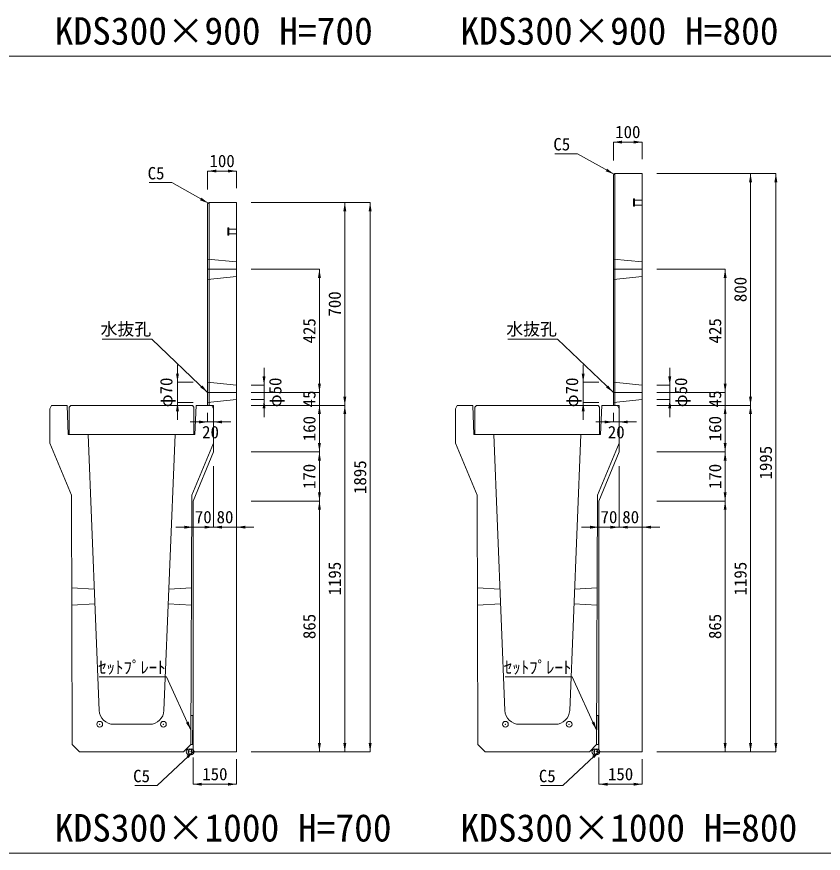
# Model space of a CAD drawing. Units: millimetres at full size, sheet at 1:40. Extents: x 172874 to 199766, y 869448 to 902797.
# Drawn here: x 179708 to 182491, y 887048 to 889934 of the extents above; entities that cross this region are included whole.
import ezdxf
from ezdxf.enums import TextEntityAlignment as Align

# ---------------------------------------------------------------- set-up
doc = ezdxf.new("R2010")
doc.units = ezdxf.units.MM
doc.header["$LTSCALE"] = 40
doc.header["$PDMODE"] = 32
doc.header["$PDSIZE"] = 20
for name, pattern in [('DASHED', [7.5, 6, -1.5]), ('USER2', [4.7625, 3.175, -1.5875]), ('USER3', [1.35, 0.75, -0.6])]:
    doc.linetypes.add(name, pattern=pattern)
for name, color, linetype, lineweight in [('セットプレート', 3, 'Continuous', 13), ('パネックスKDS', 2, 'Continuous', 13), ('図枠', 5, 'Continuous', 13), ('寸法線', 7, 'Continuous', 13), ('引出線', 4, 'Continuous', 13), ('本体', 2, 'Continuous', 13), ('補助線', 8, 'Continuous', 13), ('ｲﾝｻｰﾄ', 3, 'USER3', 5)]:
    doc.layers.add(name, color=color, linetype=linetype, lineweight=lineweight)
doc.layers.add('文字', color=7, linetype='Continuous')
doc.styles.add('ＭＳ ゴシック', font='')
doc.styles.get('ＭＳ ゴシック').set_extended_font_data('MS Gothic')

# ---------------------------------------------------------------- blocks, each defined once
blk = doc.blocks.new('filled_arrow')
at = {"color": 0, "linetype": 'Continuous', "lineweight": -2}
blk.add_solid([(7.5, 1.25), (0, 0), (7.5, -1.25)], dxfattribs=at)

msp = doc.modelspace()

# ---------------------------------------------------------------- linework, layer by layer
at = {"layer": 'セットプレート'}
for points in [[(180308.92, 887423.33), (180314.92, 887423.31), (180315.23, 887523.31), (180309.23, 887523.33)], [(181708.92, 887423.33), (181714.92, 887423.31), (181715.23, 887523.31), (181709.23, 887523.33)]]:
    msp.add_lwpolyline(points, close=True, dxfattribs=at)
at = {"layer": 'パネックスKDS'}
for p, q in [((181766.64, 889388.33), (181771.64, 889393.33)), ((181766.64, 888593.33), (181766.64, 889388.33)), ((181771.64, 889393.33), (181866.64, 889393.33)), ((181866.64, 887398.33), (181866.64, 889393.33)), ((180366.64, 889288.33), (180371.64, 889293.33)), ((180366.64, 888593.33), (180366.64, 889288.33)), ((180371.64, 889293.33), (180466.64, 889293.33)), ((180466.64, 887398.33), (180466.64, 889293.33)), ((180366.64, 888593.33), (180386.64, 888593.33)), ((180386.64, 888433.33), (180386.64, 888593.33)), ((181766.64, 888593.33), (181786.64, 888593.33)), ((181786.64, 888433.33), (181786.64, 888593.33)), ((180386.64, 888433.33), (180316.64, 888263.33)), ((181786.64, 888433.33), (181716.64, 888263.33)), ((180316.64, 887403.33), (180316.64, 888263.33)), ((181716.64, 887403.33), (181716.64, 888263.33)), ((180316.64, 887403.33), (180321.64, 887398.33)), ((180321.64, 887398.33), (180466.64, 887398.33)), ((181716.64, 887403.33), (181721.64, 887398.33)), ((181721.64, 887398.33), (181866.64, 887398.33))]:
    msp.add_line(p, q, dxfattribs=at)
at = {"layer": 'パネックスKDS', "lineweight": 5}
for p, q in [((181771.64, 888593.33), (181771.64, 889393.33)), ((180371.64, 888593.33), (180371.64, 889293.33))]:
    msp.add_line(p, q, dxfattribs=at)
at = {"layer": 'パネックスKDS', "linetype": 'DASHED', "lineweight": 9}
for p, q in [((180366.64, 889098.33), (180466.64, 889088.33)), ((181766.64, 889098.33), (181866.64, 889088.33)), ((180366.64, 889028.33), (180466.64, 889038.33)), ((181766.64, 889028.33), (181866.64, 889038.33)), ((180366.64, 888673.33), (180466.64, 888663.33)), ((181766.64, 888673.33), (181866.64, 888663.33)), ((180366.64, 888603.33), (180466.64, 888613.33)), ((181766.64, 888603.33), (181866.64, 888613.33))]:
    msp.add_line(p, q, dxfattribs=at)
at = {"layer": '図枠'}
for p, q in [((172874.21, 889798.33), (185274.21, 889798.33)), ((172874.21, 887048.33), (185274.21, 887048.33))]:
    msp.add_line(p, q, dxfattribs=at)
at = {"layer": '寸法線'}
for p, q in [((181766.64, 889501.88), (181866.64, 889501.88)), ((181766.64, 889438.33), (181766.64, 889501.88)), ((181866.64, 889443.33), (181866.64, 889501.88)), ((180366.64, 889401.88), (180466.64, 889401.88)), ((180366.64, 889338.33), (180366.64, 889401.88)), ((180466.64, 889343.33), (180466.64, 889401.88)), ((181916.64, 889393.33), (182327.48, 889393.33)), ((181916.64, 889393.33), (182239.98, 889393.33)), ((182239.98, 888593.33), (182239.98, 889393.33)), ((182327.48, 887398.33), (182327.48, 889393.33)), ((180516.64, 889293.33), (180927.48, 889293.33)), ((180516.64, 889293.33), (180839.98, 889293.33)), ((180839.98, 888593.33), (180839.98, 889293.33)), ((180927.48, 887398.33), (180927.48, 889293.33)), ((180516.63, 889063.33), (180752.48, 889063.33)), ((180752.48, 888638.33), (180752.48, 889063.33)), ((181916.63, 889063.33), (182152.48, 889063.33)), ((182152.48, 888638.33), (182152.48, 889063.33)), ((180262.57, 888733.33), (180262.57, 888543.33)), ((180561.31, 888723.33), (180561.31, 888553.33)), ((181662.57, 888733.33), (181662.57, 888543.33)), ((181961.31, 888723.33), (181961.31, 888553.33)), ((180752.48, 888698.33), (180752.48, 888533.33)), ((182152.48, 888698.33), (182152.48, 888533.33)), ((180316.64, 888673.33), (180262.57, 888673.33)), ((181716.64, 888673.33), (181662.57, 888673.33)), ((180516.63, 888638.33), (180752.48, 888638.33)), ((180516.63, 888638.33), (180752.48, 888638.33)), ((180516.64, 888663.33), (180561.31, 888663.33)), ((181916.63, 888638.33), (182152.48, 888638.33)), ((181916.63, 888638.33), (182152.48, 888638.33)), ((181916.64, 888663.33), (181961.31, 888663.33)), ((180516.64, 888613.33), (180561.31, 888613.33)), ((181916.64, 888613.33), (181961.31, 888613.33)), ((180316.64, 888603.33), (180262.57, 888603.33)), ((180516.63, 888593.33), (180752.48, 888593.33)), ((180516.64, 888593.33), (180839.98, 888593.33)), ((180516.64, 888593.33), (180752.48, 888593.33)), ((180516.64, 888593.33), (180839.98, 888593.33)), ((180752.48, 888593.33), (180752.48, 888433.33)), ((180839.98, 888593.33), (180839.98, 887398.33)), ((181716.64, 888603.33), (181662.57, 888603.33)), ((181916.63, 888593.33), (182152.48, 888593.33)), ((181916.64, 888593.33), (182239.98, 888593.33)), ((181916.64, 888593.33), (182152.48, 888593.33)), ((181916.64, 888593.33), (182239.98, 888593.33)), ((182152.48, 888593.33), (182152.48, 888433.33)), ((182239.98, 888593.33), (182239.98, 887398.33)), ((180366.64, 888568.33), (180366.64, 888536.25)), ((180386.64, 888568.33), (180386.64, 888536.25)), ((181766.64, 888568.33), (181766.64, 888536.25)), ((181786.64, 888568.33), (181786.64, 888536.25)), ((180306.64, 888536.25), (180446.64, 888536.25)), ((181706.64, 888536.25), (181846.64, 888536.25)), ((180516.64, 888433.33), (180752.48, 888433.33)), ((180516.64, 888433.33), (180752.48, 888433.33)), ((180752.48, 888433.33), (180752.48, 888263.33)), ((181916.64, 888433.33), (182152.48, 888433.33)), ((181916.64, 888433.33), (182152.48, 888433.33)), ((182152.48, 888433.33), (182152.48, 888263.33)), ((180386.64, 888383.33), (180386.64, 888173.33)), ((180386.64, 888383.33), (180386.64, 888173.33)), ((180466.64, 888383.33), (180466.64, 888173.33)), ((181786.64, 888383.33), (181786.64, 888173.33)), ((181786.64, 888383.33), (181786.64, 888173.33)), ((181866.64, 888383.33), (181866.64, 888173.33)), ((180516.64, 888263.33), (180752.48, 888263.33)), ((180516.64, 888263.33), (180752.48, 888263.33)), ((180752.48, 888263.33), (180752.48, 887398.33)), ((181916.64, 888263.33), (182152.48, 888263.33)), ((181916.64, 888263.33), (182152.48, 888263.33)), ((182152.48, 888263.33), (182152.48, 887398.33)), ((180316.64, 888211.59), (180316.64, 888173.33)), ((181716.64, 888211.59), (181716.64, 888173.33)), ((180446.64, 888173.33), (180256.64, 888173.33)), ((180326.64, 888173.33), (180526.64, 888173.33)), ((181846.64, 888173.33), (181656.64, 888173.33)), ((181726.64, 888173.33), (181926.64, 888173.33)), ((180516.64, 887398.33), (180927.48, 887398.33)), ((180516.64, 887398.33), (180839.98, 887398.33)), ((180516.64, 887398.33), (180752.48, 887398.33)), ((181916.64, 887398.33), (182327.48, 887398.33)), ((181916.64, 887398.33), (182239.98, 887398.33)), ((181916.64, 887398.33), (182152.48, 887398.33)), ((180316.64, 887378.33), (180316.64, 887286.53)), ((180466.64, 887373.33), (180466.64, 887286.53)), ((181716.64, 887378.33), (181716.64, 887286.53)), ((181866.64, 887373.33), (181866.64, 887286.53)), ((180316.64, 887286.53), (180466.64, 887286.53)), ((181716.64, 887286.53), (181866.64, 887286.53))]:
    msp.add_line(p, q, dxfattribs=at)
at = {"layer": '引出線'}
for points in [[(181769.14, 889390.83), (181642.77, 889461.91), (181565, 889461.91)], [(180369.14, 889290.83), (180242.77, 889361.91), (180165, 889361.91)], [(180366.64, 888638.33), (180174.18, 888821.78), (180002.43, 888821.78)], [(181766.64, 888638.33), (181574.18, 888821.78), (181402.43, 888821.78)], [(180309.07, 887473.33), (180224.24, 887656.79), (179992.87, 887656.79)], [(181709.07, 887473.33), (181624.24, 887656.79), (181392.87, 887656.79)], [(180319.14, 887400.83), (180192.77, 887282.18), (180115, 887282.18)], [(181719.14, 887400.83), (181592.77, 887282.18), (181515, 887282.18)]]:
    msp.add_lwpolyline(points, dxfattribs=at)
at = {"layer": '本体'}
for p, q in [((179827.64, 888593.33), (179821.64, 888581.33)), ((179821.64, 888581.33), (179821.64, 888463.33)), ((179827.64, 888593.33), (179881.64, 888593.33)), ((179881.64, 888593.33), (179885.64, 888493.33)), ((180326.64, 888593.33), (180322.64, 888493.33)), ((180326.64, 888593.33), (180380.64, 888593.33)), ((180380.64, 888593.33), (180386.64, 888581.33)), ((180386.64, 888581.33), (180386.64, 888463.33)), ((181227.64, 888593.33), (181221.64, 888581.33)), ((181221.64, 888581.33), (181221.64, 888463.33)), ((181227.64, 888593.33), (181281.64, 888593.33)), ((181281.64, 888593.33), (181285.64, 888493.33)), ((181726.64, 888593.33), (181722.64, 888493.33)), ((181726.64, 888593.33), (181780.64, 888593.33)), ((181780.64, 888593.33), (181786.64, 888581.33)), ((181786.64, 888581.33), (181786.64, 888463.33)), ((179885.64, 888493.33), (179954.14, 888493.33)), ((179954.14, 888493.33), (179992.22, 887541.33)), ((180254.14, 888493.33), (180216.06, 887541.33)), ((180254.14, 888493.33), (180322.64, 888493.33)), ((181285.64, 888493.33), (181354.14, 888493.33)), ((181354.14, 888493.33), (181392.22, 887541.33)), ((181654.14, 888493.33), (181616.06, 887541.33)), ((181654.14, 888493.33), (181722.64, 888493.33)), ((179821.64, 888463.33), (179896.64, 888283.33)), ((180386.64, 888463.33), (180311.64, 888283.33)), ((181221.64, 888463.33), (181296.64, 888283.33)), ((181786.64, 888463.33), (181711.64, 888283.33)), ((179896.64, 888283.33), (179899.36, 887423.33)), ((180311.64, 888283.33), (180308.92, 887423.33)), ((181296.64, 888283.33), (181299.36, 887423.33)), ((181711.64, 888283.33), (181708.92, 887423.33)), ((180042.18, 887493.33), (180166.1, 887493.33)), ((181442.18, 887493.33), (181566.1, 887493.33)), ((179899.36, 887423.33), (179924.44, 887398.33)), ((179924.44, 887398.33), (179899.36, 887423.33)), ((180283.84, 887398.33), (180308.92, 887423.33)), ((181299.36, 887423.33), (181324.44, 887398.33)), ((181324.44, 887398.33), (181299.36, 887423.33)), ((181683.84, 887398.33), (181708.92, 887423.33)), ((179924.44, 887398.33), (180283.84, 887398.33)), ((181324.44, 887398.33), (181683.84, 887398.33))]:
    msp.add_line(p, q, dxfattribs=at)
at = {"layer": '本体', "linetype": 'USER2'}
for p, q in [((179975.5, 887959.33), (179897.65, 887964.33)), ((180310.63, 887964.33), (180232.78, 887959.33)), ((181375.5, 887959.33), (181297.65, 887964.33)), ((181710.63, 887964.33), (181632.78, 887959.33)), ((179977.5, 887909.33), (179897.84, 887904.33)), ((180230.78, 887909.33), (180310.44, 887904.33)), ((181377.5, 887909.33), (181297.84, 887904.33)), ((181630.78, 887909.33), (181710.44, 887904.33))]:
    msp.add_line(p, q, dxfattribs=at)
at = {"layer": '本体', "lineweight": 20}
for points in [[(179889.14, 888587.33), (179894.14, 888593.33), (180314.14, 888593.33), (180319.14, 888587.33), (180319.14, 888493.33), (179889.14, 888493.33)], [(181289.14, 888587.33), (181294.14, 888593.33), (181714.14, 888593.33), (181719.14, 888587.33), (181719.14, 888493.33), (181289.14, 888493.33)]]:
    msp.add_lwpolyline(points, close=True, dxfattribs=at)
at = {"layer": '本体'}
for centre, start, end in [((180042.18, 887543.33), 182.29061, 270), ((180166.1, 887543.33), 270, 357.70939), ((181442.18, 887543.33), 182.29061, 270), ((181566.1, 887543.33), 270, 357.70939)]:
    msp.add_arc(centre, 50, start, end, dxfattribs=at)
at = {"layer": '補助線'}
for p, q in [((180366.64, 889063.33), (180466.63, 889063.33)), ((181766.64, 889063.33), (181866.63, 889063.33)), ((180366.64, 888638.33), (180466.63, 888638.33)), ((181766.64, 888638.33), (181866.63, 888638.33))]:
    msp.add_line(p, q, dxfattribs=at)
for p in [(179994.14, 887493.33), (180214.14, 887493.33), (181394.14, 887493.33), (181614.14, 887493.33), (180302.64, 887398.33), (180309.64, 887398.33), (180309.64, 887398.33), (181702.64, 887398.33), (181709.64, 887398.33), (181709.64, 887398.33)]:
    msp.add_point(p, dxfattribs=at)
at = {"layer": 'ｲﾝｻｰﾄ'}
for p, q in [((181836.64, 889305.83), (181836.64, 889280.83)), ((181839.64, 889305.83), (181836.64, 889305.83)), ((181839.64, 889280.83), (181839.64, 889305.83)), ((181866.64, 889301.83), (181839.64, 889301.83)), ((181836.64, 889280.83), (181839.64, 889280.83)), ((181839.64, 889284.83), (181866.64, 889284.83)), ((180436.64, 889205.83), (180436.64, 889180.83)), ((180439.64, 889205.83), (180436.64, 889205.83)), ((180439.64, 889180.83), (180439.64, 889205.83)), ((180466.64, 889201.83), (180439.64, 889201.83)), ((180439.64, 889184.83), (180466.64, 889184.83)), ((180436.64, 889180.83), (180439.64, 889180.83))]:
    msp.add_line(p, q, dxfattribs=at)

# ---------------------------------------------------------------- block references
at = {"layer": '寸法線', "xscale": 4, "yscale": 4}
for p in [(181766.64, 889501.88), (180366.64, 889401.88), (180386.64, 888536.25), (181786.64, 888536.25), (180386.64, 888173.33), (180466.64, 888173.33), (181786.64, 888173.33), (181866.64, 888173.33), (180316.64, 887286.53), (181716.64, 887286.53)]:
    msp.add_blockref('filled_arrow', p, dxfattribs=at)
for p, rotation in [((181866.64, 889501.88), 180), ((180466.64, 889401.88), 180), ((182239.98, 889393.33), 270), ((182327.48, 889393.33), 270), ((180839.98, 889293.33), 270), ((180927.48, 889293.33), 270), ((180752.48, 889063.33), 270), ((182152.48, 889063.33), 270), ((180262.57, 888673.33), 90), ((180561.31, 888663.33), 90), ((181662.57, 888673.33), 90), ((181961.31, 888663.33), 90), ((180752.48, 888638.33), 90), ((180752.48, 888638.33), 90), ((182152.48, 888638.33), 90), ((182152.48, 888638.33), 90), ((180561.31, 888613.33), 270), ((180839.98, 888593.33), 90), ((181961.31, 888613.33), 270), ((182239.98, 888593.33), 90), ((180262.57, 888603.33), 270), ((180752.48, 888593.33), 270), ((180752.48, 888593.33), 270), ((180839.98, 888593.33), 270), ((181662.57, 888603.33), 270), ((182152.48, 888593.33), 270), ((182152.48, 888593.33), 270), ((182239.98, 888593.33), 270), ((180366.64, 888536.25), 180), ((181766.64, 888536.25), 180), ((180752.48, 888433.33), 90), ((182152.48, 888433.33), 90), ((180752.48, 888433.33), 270), ((182152.48, 888433.33), 270), ((180752.48, 888263.33), 90), ((182152.48, 888263.33), 90), ((180752.48, 888263.33), 270), ((182152.48, 888263.33), 270), ((180316.64, 888173.33), 180), ((180386.64, 888173.33), 180), ((181716.64, 888173.33), 180), ((181786.64, 888173.33), 180), ((180752.48, 887398.33), 90), ((180839.98, 887398.33), 90), ((180927.48, 887398.33), 90), ((182152.48, 887398.33), 90), ((182239.98, 887398.33), 90), ((182327.48, 887398.33), 90), ((180466.64, 887286.53), 180), ((181866.64, 887286.53), 180)]:
    msp.add_blockref('filled_arrow', p, dxfattribs=dict(at, rotation=rotation))
at = {"layer": '引出線', "xscale": 4, "yscale": 4}
for p, rotation in [((181769.14, 889390.83), 150.6), ((180369.14, 889290.83), 150.6), ((180366.64, 888638.33), 136.4), ((181766.64, 888638.33), 136.4), ((180309.07, 887473.33), 114.8), ((181709.07, 887473.33), 114.8), ((180319.14, 887400.83), 223.2), ((181719.14, 887400.83), 223.2)]:
    msp.add_blockref('filled_arrow', p, dxfattribs=dict(at, rotation=rotation))

# ---------------------------------------------------------------- texts
at = {"layer": '寸法線', "style": 'ＭＳ ゴシック'}
for s, p in [('100', (181816.64, 889536.88)), ('100', (180416.64, 889436.88)), ('20', (180376.64, 888501.25)), ('20', (181776.64, 888501.25)), ('70', (180351.64, 888208.33)), ('80', (180426.64, 888208.33)), ('70', (181751.64, 888208.33)), ('80', (181826.64, 888208.33)), ('150', (180391.64, 887321.53)), ('150', (181791.64, 887321.53))]:
    msp.add_text(s, height=42.72, dxfattribs=at).set_placement(p, align=Align.MIDDLE_CENTER)
for s, p in [('800', (182204.98, 888993.33)), ('700', (180804.98, 888943.33)), ('425', (180717.48, 888850.83)), ('425', (182117.48, 888850.83)), ('φ70', (180223.91, 888638.33)), ('φ50', (180599.96, 888638.33)), ('φ70', (181623.91, 888638.33)), ('φ50', (181999.96, 888638.33)), ('45', (180717.48, 888615.83)), ('45', (182117.48, 888615.83)), ('160', (180717.48, 888513.33)), ('160', (182117.48, 888513.33)), ('1995', (182292.48, 888395.83)), ('170', (180717.48, 888348.33)), ('1895', (180892.48, 888345.83)), ('170', (182117.48, 888348.33)), ('1195', (180804.98, 887995.83)), ('1195', (182204.98, 887995.83)), ('865', (180717.48, 887830.83)), ('865', (182117.48, 887830.83))]:
    msp.add_text(s, height=42.72, rotation=90, dxfattribs=at).set_placement(p, align=Align.MIDDLE_CENTER)
at = {"layer": '引出線', "style": 'ＭＳ ゴシック'}
for s, p in [('C5', (181617.77, 889515.91)), ('C5', (180217.77, 889415.91)), ('水抜孔', (180171.93, 888878.06)), ('水抜孔', (181571.93, 888878.06)), ('ｾｯﾄﾌﾟﾚｰﾄ', (180221.99, 887710.79)), ('ｾｯﾄﾌﾟﾚｰﾄ', (181621.99, 887710.79)), ('C5', (180167.77, 887336.18)), ('C5', (181567.77, 887336.18))]:
    msp.add_text(s, height=42.72, dxfattribs=at).set_placement(p, align=Align.TOP_RIGHT)
at = {"layer": '文字', "style": 'ＭＳ ゴシック'}
for s, p in [('KDS300×900 H=700', (179838.87, 889809.38)), ('KDS300×900 H=800', (181238.87, 889809.38)), ('KDS300×1000 H=700', (179838.87, 887060.26)), ('KDS300×1000 H=800', (181238.87, 887060.26))]:
    msp.add_text(s, height=94.94, dxfattribs=at).set_placement(p, align=Align.BOTTOM_LEFT)

doc.saveas('drawing.dxf')
